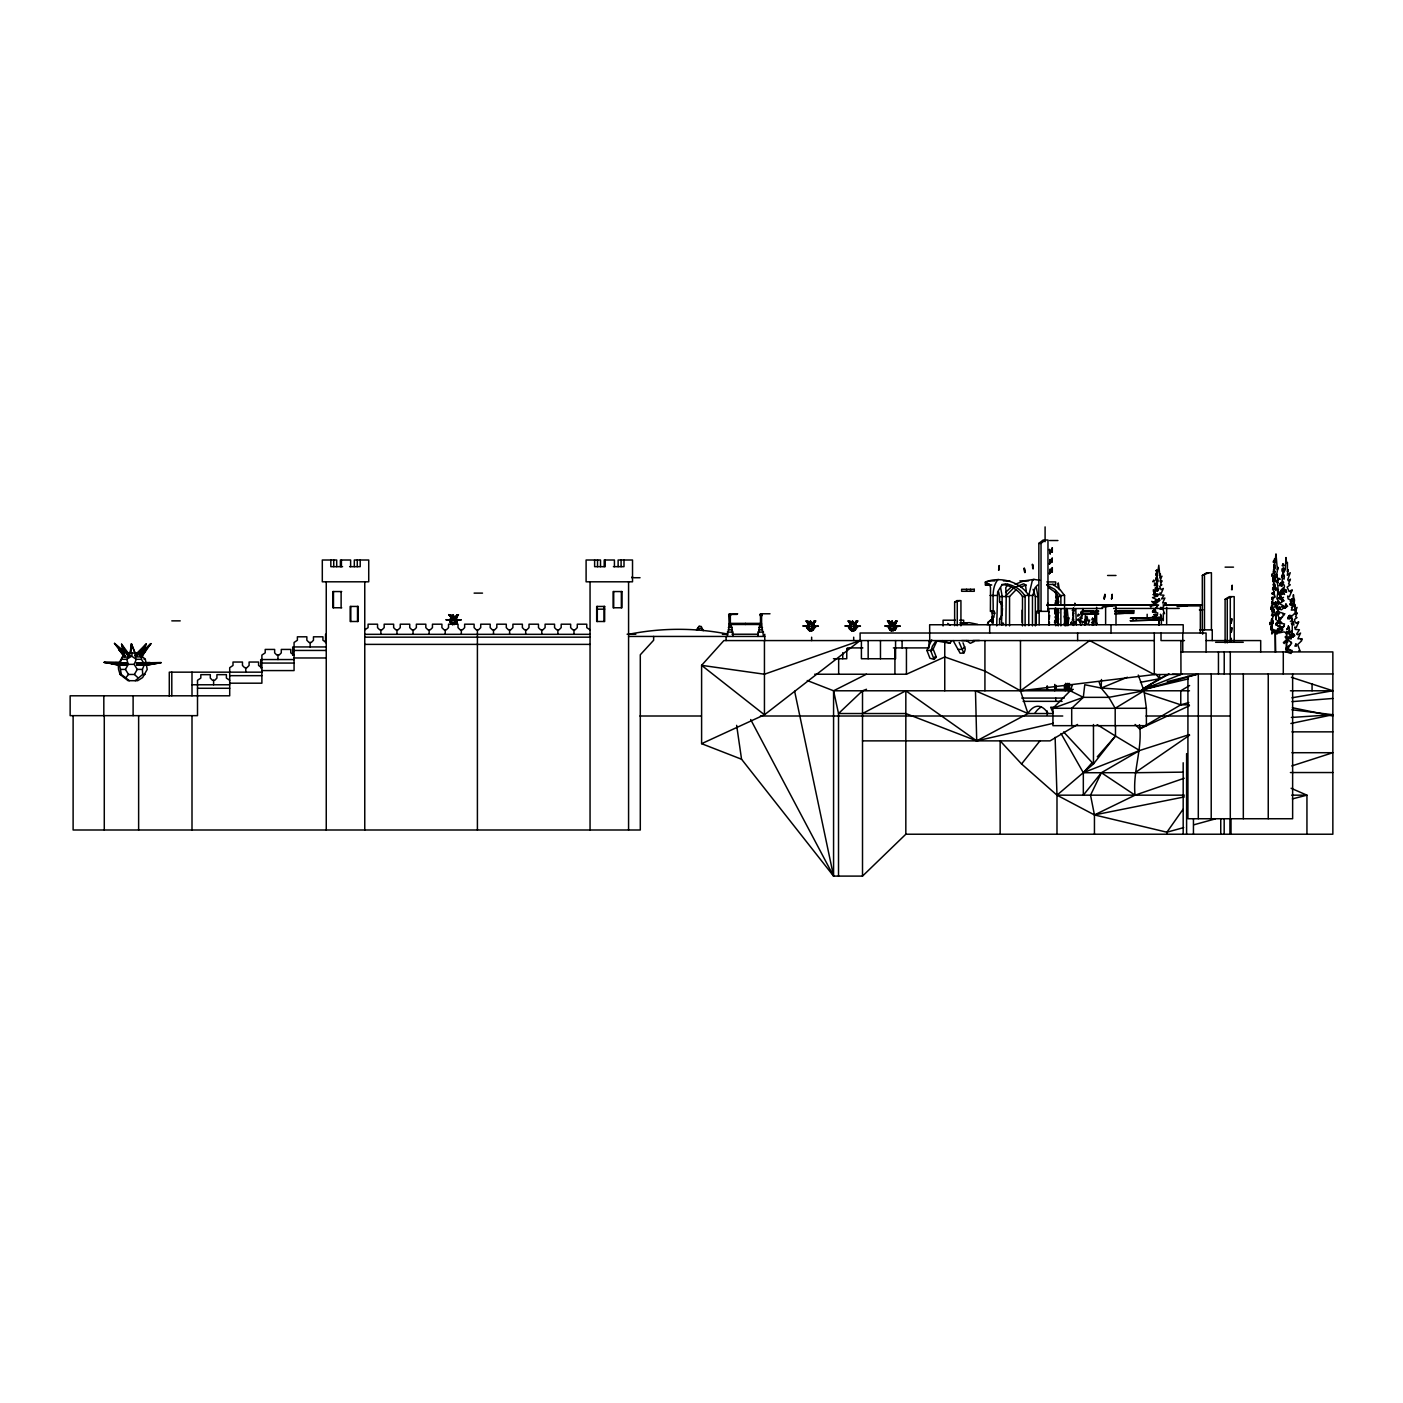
<?xml version="1.0" encoding="UTF-8"?>
<svg xmlns="http://www.w3.org/2000/svg" width="1403" height="1403" viewBox="0 0 1403 1403"><rect width="100%" height="100%" fill="white"/><g stroke="black" fill="none" stroke-linecap="round" stroke-linejoin="round"><path stroke-width="1.5" d="M1058.213 622.774L1058.09 620.372M1275.923 589.628L1275.818 587.471M1047.48 690.258L1047.48 686.277M1073.593 625.457L1073.593 624.475M1275.695 651.921L1275.274 630.403L1275.169 651.921M1275.783 605.903L1275.801 602.325L1274.503 604.553L1276.502 605.973L1275.801 602.325M991.728 584.981L985.415 584.981L985.45 581.947C1000.549 576.195 1020.051 581.508 1028.785 595.468L1028.785 625.633M1046.989 690.171L1047.006 686.014M1057.915 622.774L1057.932 620.564M1275.643 589.628L1275.66 587.647M1275.45 605.149L1275.467 602.325M1101.478 679.508L1101.162 688.049L1108.826 697.344L1115.192 708.287L1115.192 725.667M1056.249 610.533L1056.196 611.603L1054.618 610.831L1055.582 609.042M1002.461 608.411L1002.075 614.76L999.585 619.056L999.585 624.475M1291.549 601.01L1290.707 602.045L1290.304 601.01M1059.353 589.681L1058.265 582.911L1057.967 586.208M1049.286 618.933L1049.549 615.356L1048.988 617.601M1049.234 624.879L1049.426 622.231L1048.707 623.563M1076.382 624.879L1075.733 608.656M1055.144 591.435L1055.617 592.715L1055.74 591.277M1058.493 601.712L1058.388 603.009L1058.581 600.782M1275.853 616.478L1276.344 620.038L1276.046 614.83L1275.923 618.758M1047.462 605.815L1047.708 603.132L1047.708 604.43M1074.61 605.815L1074.856 603.132L1074.856 604.43M1084.607 625.247L1085.887 623.984M130.514 652.395L131.408 643.784L135.284 653.307M452.853 617.899L451.45 616.619L451.24 618.302L452.853 617.899L450.556 614.83C448.907 619.021 456.115 619.53 456.466 616.548L454.326 618.249L453.187 614.724L452.836 618.197L453.187 614.724L454.502 618.197L455.975 618.144L458.43 614.672L455.116 617.741M1291.023 616.32L1288.357 616.548L1289.936 615.128M1095.077 614.093L1093.849 624.896M1275.169 602.15L1274.31 604.114L1273.608 602.781L1272.872 604.746L1272.995 602.781L1271.592 603.816L1272.398 602.255L1272.398 603.378M1071.699 725.667L1071.699 708.287L1083.309 697.344L1084.765 684.734L1101.162 688.049L1144.006 690.785L1146.391 708.287L1146.391 725.667L1052.934 725.667L1052.934 708.287L1070.261 690.785L1072.436 684.892M1065.193 618.127L1065.842 616.724L1065.842 617.741M936.976 640.89L933.153 649.063L936.327 657.2L934.065 659.392L930.908 651.255L932.381 646.204L935.854 641.136M130.128 655.639L124.972 650.834L124.183 657.13L128.83 657.13L130.128 655.639L121.587 644.205L124.183 657.13L125.498 655.639M450.644 620.494L451.959 619.845L445.838 619.723L450.556 620.407M452.836 618.197L453.046 616.496L454.449 617.794M807.882 626.019L803.06 625.966L809.18 626.106L803.06 625.966L807.093 626.667M810.268 622.757L810.057 624.44L810.408 620.968L811.671 624.037L810.268 622.757L809.724 624.563L808.479 624.563L807.777 621.091L810.075 624.16L808.444 624.335L807.111 622.651L809.601 623.932L805.866 620.863L808.917 623.932M852.322 622.757L852.112 624.44L852.463 620.968L853.726 624.037L852.322 622.757L851.779 624.563L850.534 624.563L849.832 621.091L852.13 624.16L850.499 624.335L849.166 622.651L851.656 623.932L847.921 620.863L850.972 623.932M891.905 622.757L891.694 624.44L892.062 620.968L893.308 624.037L891.905 622.757L891.642 624.037L892.062 620.968L893.36 624.44M993.026 624.475L993.026 618.583L994.762 613.181L994.131 610.919L990.395 611.48L990.518 587.769L989.781 584.981L985.835 584.297L985.45 581.947L990.465 584.981L985.835 584.297M996.709 625.878L997.638 591.856L1001.917 584.981L1005.46 583.806C1013.369 584.981 1021.366 589.225 1025.119 596.538L1025.119 625.878M1028.785 595.468L1032.24 580.895L1033.906 579.386L1039.869 580.298M1032.468 625.878L1032.468 596.538L1035.081 587.769L1037.676 584.981M1058.178 614.251L1058.774 612.655M130.111 653.307L131.408 643.784L134.881 653.009M1048.585 608.656L1049.058 612.62M1274.555 596.135L1274.836 597.362M1066.789 608.376C1066.385 611.024 1065.14 610.708 1066.368 614.777L1066.07 618.881L1065.193 616.864L1066.122 622.055L1064.842 619.67L1065.842 625.984M129.339 680.701L121.359 674.457L119.465 664.356L122.85 656.183L118.238 664.356L118.553 669.406L120.114 674.457L128.111 680.701L137.652 680.701L142.597 677.579L147.21 669.406L145.316 659.305L141.949 656.183L137.336 653.061L127.778 653.061M122.324 659.305L126.726 659.305L131.672 656.183L132.198 653.061M143.457 662.672L141.422 659.305L141.949 656.183M450.889 618.057L449.732 621.599L452.31 624.633L456.203 623.809L457.343 620.249L454.782 617.215L450.889 618.057L450.486 622.967L452.643 624.633M450.205 618.898L453.397 617.215M456.203 623.809L457.097 621.599L456.028 618.057M808.11 624.3L806.953 627.86L809.531 630.894L812.091 630.894L814.652 627.86L814.161 625.142L812.004 623.458L808.11 624.3L808.163 626.492M807.426 625.142L810.618 623.458M813.424 630.052L813.109 625.142L814.319 622.704L812.688 624.002L815.652 620.915L812.337 624.002M850.165 624.3L849.008 627.86L851.586 630.894L854.146 630.894L856.724 627.86L856.216 625.142L854.059 623.458L850.165 624.3L850.218 626.492M849.481 625.142L852.673 623.458M855.479 630.052L855.304 624.3M889.748 624.3L888.608 627.86L891.168 630.894L895.061 630.052L896.219 626.492L893.641 623.458L889.748 624.3L889.344 629.21L891.501 630.894M889.923 630.052L889.256 627.86M889.081 625.142L892.273 623.458M893.08 630.894L895.096 629.21L894.746 625.142L895.956 622.704L893.992 624.002L897.289 620.915L894.851 624.405M895.061 630.052L896.307 627.86M849.148 626.667L845.115 625.966L851.235 626.106L848.92 626.492M888.73 626.667L890.835 626.106L884.714 625.966L890.747 626.755L886.714 626.387L889.414 626.667M1092.113 625.001C1091.972 622.529 1094.533 624.44 1092.814 625.37M1291.286 637.891L1291.058 639.084L1289.567 637.891L1287.954 639.645L1288.515 637.681L1289.638 638.593L1291.725 636.734L1291.409 635.191L1286.113 632.543L1289.497 632.543L1291.321 630.876M1275.993 581.14L1276.677 580.421L1277.94 582.999L1276.853 573.669L1277.993 567.321L1277.379 569.811L1275.976 553.887L1275.292 559.709L1274.45 558.973L1274.889 568.741L1273.906 566.461L1274.941 572.354L1273.503 569.636L1274.643 576.791L1274.275 578.124L1273.415 576.317L1273.503 582.227L1275.046 584.63L1273.521 589.593L1273.012 587.454L1274.696 596.854L1273.643 598.064L1273.1 597.257L1272.644 603.448L1271.855 601.361L1273.047 608.464L1271.679 608.306L1271.679 609.709L1271.206 608.306L1273.152 615.549L1271.627 623.914L1272.363 623.37L1271.872 634.051L1273.538 629.403L1273.398 632.753L1274.134 630.596L1275.099 632.35L1274.012 631.385L1274.959 630.052M1000.146 834.224L1000.146 740.872L1021.559 763.969L1056.985 795.168L1094.445 814.933L1135.062 795.168C1132.502 771.282 1142.796 748.658 1139.482 724.737M130.198 653.605L130.882 650.413M452.766 617.794L453.046 616.496L454.502 618.197L457.15 614.777L455.782 618.249M992.798 621.196L991.816 610.919M1067.087 625.457L1067.701 621.564L1066.543 617.688L1066.105 624.528M1291.409 601.501L1290.444 600.922M1155.283 591.031L1154.95 592.434L1153.529 591.768L1153.319 589.769L1157.352 590.716L1156.142 587.98L1157.756 585.735L1157.124 584.332L1155.984 585.367L1154.704 584.016L1157.142 583.087L1156.247 579.755L1157.44 580.772L1157.668 578.913L1156.002 574.529L1157.107 576.23L1158.808 565.234L1159.807 575.493L1160.439 573.932L1159.755 578.001L1161.877 576.124L1160.071 581.07L1160.527 581.982L1162 580.737L1160.667 584.157L1161.877 584.823L1159.615 586.489L1161.105 589.663L1163.333 588.453L1161.21 593.416L1159.983 592.89L1160.351 594.942L1163.946 595.223L1161.509 598.941L1164.893 598.064L1162.613 602.974L1165.262 602.852L1165.262 603.834L1166.174 602.852L1162.421 607.867L1164.543 613.655L1163.315 613.269L1163.333 620.652L1160.93 617.443L1161.123 619.758L1160.299 618.267L1159.264 618.793M1281.062 593.469L1280.606 595.416L1278.642 594.486L1281.728 592.066L1284.341 593.679M1275.941 590.26L1276.221 589.155M1056.792 608.464L1056.389 609.937L1055.424 607.937L1055.512 614.514L1057.248 617.197L1055.53 622.739L1054.986 620.354L1055.793 625.808M1277.431 602.659L1276.625 603.097L1277.431 601.536L1277.8 602.659M1026.294 591.856L1025.558 584.981L1023.664 583.806L1013.825 587.769L1006.214 595.468L1005.881 625.896M1058.563 612.076L1058.108 613.462L1058.634 610.428M934.065 659.392L929.943 658.253L926.909 650.466L931.75 639.943M1068.7 624.3L1067.981 625.598L1068.805 617.618L1068.262 619.81L1067.35 609.989M1295.618 611.27L1297.021 607.394L1294.531 609.604L1295.337 604.833L1294.601 606.675L1294.022 602.922C1295.425 598.362 1293.25 599.309 1293.426 594.662L1292.847 604.798M1064.281 624.125L1064.193 623.581M1276.52 624.475L1276.151 625.422L1276.099 624.475M134.688 655.411L143.615 650.606L141.072 656.902L135.67 656.902L134.688 655.411L146.158 643.977L141.072 656.902L140.09 655.411M146.877 664.356L144.474 664.356L142.387 669.406L137.248 669.406L134.197 664.356L136.284 659.305L141.422 659.305M457.343 620.249L454.765 621.599L453.941 620.249L455.887 618.898M813.354 627.86L811.162 626.492L813.109 625.142M855.427 627.86L853.217 626.492L855.164 625.142M895.009 627.86L892.799 626.492L894.746 625.142M1058.599 618.986L1057.476 619.249L1058.353 617.653M1001.496 624.861L1002.198 596.538L1000.637 587.769M1002.864 624.861L1003.566 623.23L1002.198 623.23M727.28 636.436L729.244 625.615L728.701 614.409L737.662 613.777M757.83 636.436L759.795 624.493M1273.205 623.142L1272.24 624.089L1273.1 622.231M1274.608 574.914L1274.222 575.704L1275.081 573.845M1085.308 615.479L1085.115 621.231L1087.097 619.284L1084.677 623.563L1086.711 623.493M1157.984 595.293L1157.44 596.328L1154.423 595.293L1157.054 593.82L1159.036 594.591M142.106 651.606L146.158 643.977L135.67 656.902L143.615 650.606M454.063 617.846L457.097 616.461L455.975 618.144L457.15 614.777L454.326 618.249M953.111 640.557L960.126 653.202L963.756 653.079L964.72 651.273L965.264 648.993L963.002 642.802M730.349 623.37L730.349 613.777M763.565 636.436L761.601 625.615L761.601 613.777M121.026 669.406L125.428 669.406L128.287 664.356L126.726 659.305M125.972 677.579L128.497 674.457L134.39 674.457L137.248 669.406M449.732 621.599L451.591 621.599L451.924 618.898M451.731 623.809L454.765 621.599M809.864 630.894L807.707 629.21L807.199 626.492L809.408 624.3M806.953 627.86L808.812 627.86L809.163 625.142M808.952 630.052L811.986 627.86M811.443 630.894L814.652 627.86M849.008 627.86L850.867 627.86L851.218 625.142M849.429 629.21L851.007 630.052L854.041 627.86M853.498 630.894L856.724 627.86M888.608 627.86L890.449 627.86L890.8 625.142M890.589 630.052L893.623 627.86M991.816 622.879L992.71 617.127M1275.695 624.037L1276.449 622.827L1276.853 624.475M1056.652 621.231L1057.634 619.705M1274.52 588.243L1275.397 586.875M937.8 641.153L950.024 643.24L951.655 640.75M141.791 656.534L145.912 650.238L140.493 656.534L141.791 656.534L150.875 643.609L141.65 652.185M855.251 624.405L857.707 620.915L854.392 624.002M1159.036 600.677L1157.931 601.238L1158.668 598.73L1160.018 600.256L1159.036 600.677L1159.001 598.73M1286.288 606.903L1284.762 607.692L1285.779 604.184L1287.656 606.306L1286.288 606.903L1286.253 604.184M1293.706 636.138L1292.409 636.787L1293.268 633.84L1294.846 635.647L1293.706 636.138L1293.671 633.84M1183.062 809.268L1166.893 832.207L1166.893 834.224M1057.459 594.293L1057.073 599.467L1055.968 596.941L1057.125 603.5L1055.512 600.484L1056.161 604.465M1274.45 591.838L1273.03 593.75L1274.661 595.118M631.648 577.72L632.525 576.545M697.396 628.632L699.15 626.282L701.237 626.439L703.236 630.666L700.956 628.106L696.519 630.14L699.15 626.282M1273.135 616.057L1271.486 615.443L1272.188 613.865L1273.486 614.847M1005.618 592.382L1011.528 586.787M1009.546 625.896L1009.546 596.538L1016.035 589.804M1290.322 621.266L1291.584 621.038L1292.198 618.653L1291.479 617.004L1290.129 618.214L1288.62 616.636L1291.497 615.549M1115.473 725.632L1115.473 736.031L1093.463 763.969L1056.985 795.168L1056.985 834.224M1082.257 618.32L1080.45 618.548L1081.853 617.162M1021.559 763.969L1040.097 740.661M140.493 656.534L150.875 643.609L142.632 652.185M455.624 618.144L458.43 614.672L455.466 617.741M1291.444 607.534L1292.198 606.605M135.249 680.701L142.703 674.457L145.123 674.457M454.221 624.633L456.133 621.599M814.319 622.704L812.846 624.405L815.652 620.915L812.688 624.002M856.374 622.704L854.918 624.405L857.707 620.915L854.743 624.002M894.5 624.405L895.956 622.704L894.325 624.002M1074.049 621.283L1073.277 622.967L1074.751 622.248M808.829 624.16L807.777 621.091L809.724 624.563L808.689 622.862L808.479 624.563L808.689 622.862L810.075 624.16L810.408 620.968L811.723 624.44M850.884 624.16L849.832 621.091L851.779 624.563L850.744 622.862L850.534 624.563L850.744 622.862L852.13 624.16L852.463 620.968L853.778 624.44M1189.323 734.593L1139.622 750.517L1101.39 772.72L1083.326 795.168L1083.326 772.72L1091.709 763.144M1097.304 756.778L1115.473 736.031L1139.622 750.517L1083.326 772.72L1061.019 733.541M760.496 623.37L760.496 613.777L770.001 613.777M1057.809 624.844L1058.897 623.651M1274.24 607.236L1275.748 605.745L1276.642 607.674M1279.431 619.46L1283.92 615.18L1283.324 613.304L1279.641 612.287L1276.028 607.867L1281.465 609.814L1283.938 607.622L1283.57 605.78L1277.256 602.624L1281.29 602.624L1283.464 600.659L1278.326 591.715L1279.694 592.645L1280.939 591.119L1282.517 593.75L1283.955 593.031L1282.272 589.207L1283.131 588.12L1283.78 588.944L1284.517 586.086L1283.64 584.139L1282.044 585.577L1280.255 583.701L1283.675 582.403L1282.149 580.579L1282.412 577.755L1284.078 579.176L1284.394 576.598L1282.079 570.477L1283.622 572.862L1285.288 569.618L1285.972 557.535L1286.639 563.164L1287.445 562.445L1287.375 571.845L1288.235 569.653L1287.288 575.318L1290.251 572.705L1287.744 579.597L1288.375 580.877L1290.427 579.141L1288.568 583.894L1290.269 584.823L1287.112 587.138L1289.164 591.557L1291.076 590.382L1290.813 591.908L1292.286 589.874L1289.322 596.801L1287.621 596.047L1288.129 598.906L1291.234 600.063L1291.707 598.695L1293.128 599.309L1289.725 604.483L1291.128 605.254L1294.46 603.255L1291.286 610.095L1294.969 609.937L1294.969 611.287L1296.232 609.937L1295.688 612.48L1291.006 616.899L1293.969 624.966L1292.251 624.44L1292.286 634.717L1288.936 630.245L1289.199 633.472L1288.059 631.403L1286.604 632.122M930.908 651.255L933.153 649.063M964.826 646.818L962.283 649.308L958.179 649.449M736.645 725.351L741.556 759.233L833.575 876.103L862.512 876.103L905.829 834.224L1332.85 834.224L1332.85 651.921L1180.87 651.921M866.51 689.276L862.512 690.785L838.52 713.531L838.52 876.103M998.147 579.386C990.711 587.91 993.868 601.186 993.026 611.48M1282.149 594.486L1283.061 593.679M988.133 624.458L988.133 622.248L990.606 620.126L993.026 622.108L990.606 620.126M991.816 620.126L988.133 622.248M451.222 618.092L452.38 617.688L448.644 614.602L451.889 618.092M1096.988 623.125L1096.252 624.966L1095.673 621.213C1096.813 617.478 1095.655 617.758 1095.305 615.338M1038.851 611.357L1038.851 543.364L1043.148 540.015L1047.971 540.015L1047.971 611.357M1038.851 543.364L1041.026 543.364L1045.305 540.015M1275.765 632.227L1277.221 631.104L1280.132 632.262L1278.712 629.965L1279.992 625.177L1277.993 626.597L1276.73 622.879L1280.325 621.687L1279.326 619.916M1206.089 651.921L1206.089 633.016L860.109 633.016L860.109 640.575L764.442 714.776L701.605 743.678L701.605 665.338L723.878 640.575L1154.283 640.575M1157.3 591.084L1158.86 588.576M1273.819 610.638L1272.468 611.62L1273.187 612.515M1158.019 605.587L1156.668 605.587M1284.885 613.742L1283.254 614.935L1282.991 613.742M814.722 674.229L906.443 674.229L944.763 656.972L984.924 671.072L1020.472 690.785L1089.693 640.575L1154.283 674.58L1180.958 674.387L1180.87 640.575M1157.843 580.088C1155.143 582.368 1158.317 579.965 1158.141 581.754M954.636 625.703L954.636 602.203L956.899 600.607L960.932 600.607L960.932 625.843M954.636 602.203L959.529 600.607M1083.326 772.72L1135.062 772.72L1189.639 735.137M811.057 630.052L812.372 629.21M851.463 624.3L849.253 626.492L849.762 629.21M853.112 630.052L854.427 629.21M892.694 630.052L895.745 629.21M1202.318 629.859L1202.318 575.476L1206.598 572.775L1211.42 572.775L1211.42 629.859M1202.318 575.476L1208.755 572.775M1225.1 642.855L1225.1 599.327L1229.379 596.643L1234.202 596.643L1234.202 641.048M1225.1 599.327L1231.553 596.643M1082.87 614.146L1081.397 615.075L1082.52 615.531M1086.816 621.248L1085.466 622.09L1086.483 622.511M1159.562 674.58L1159.562 678.701L1143.34 688.575L1169.102 673.966L1159.562 678.701L1140.464 682.332M1115.192 708.287L1144.006 690.785L1138.271 675.053M1077.574 724.457L1050.075 740.872L862.512 740.872M1189.621 685.523L1180.765 690.785L1180.765 704.815L1139.622 728.981L1135.097 724.457M1283.535 597.362L1279.869 599.397L1281.518 599.397L1281.693 600.852L1282.693 599.397L1284.078 600.852M807.251 680.525L833.575 690.785L838.52 713.531L905.829 713.531L976.716 740.872L1027.961 713.531L1052.057 713.531M1283.008 588.295L1280.869 590.417L1283.201 590.014L1284.429 591.47L1284.219 590.014M1007.792 584.297L1005.758 587.769L1006.214 595.468M862.512 713.531L905.829 690.785L976.716 740.872L1053.337 723.299M750.675 719.546L833.575 876.103L833.575 690.785L866.405 674.229M1139.622 728.981L1189.481 705.709M974.243 641.504L970.332 643.328L966.439 640.575M1157.633 614.654L1154.844 615.917L1156.528 617.39M1284.341 626.352L1280.465 628.123L1280.834 629.351M1281.816 581.912L1279.939 583.595L1283.008 584.349M1279.799 609.007L1278.414 609.568L1281.676 606.517L1285.358 608.323M1127.433 677.246L1101.162 688.049L1099.11 681.998M1141.761 689.978L1182.203 673.966M1015.088 584.297L1023.962 580.895L1033.906 579.386M1020.77 587.068L1026.224 584.981M1144.006 690.785L1108.826 697.344L1083.309 697.344L1052.934 708.287L1146.391 708.287M860.109 640.575L764.442 674.229L701.605 665.338L764.442 714.776L764.442 640.575M1184.202 778.244L1135.062 795.168L1101.39 772.72L1090.534 795.168L1094.445 814.933L1094.445 834.224M1142.393 689.382L1154.809 685.173M142.159 665.197L150.191 662.619L136.529 662.795L136.757 665.197L146.105 664.18L142.264 663.619M897.113 626.036L893.501 626.72L900.06 626.036L895.938 626.089M1291.812 765.933L1332.85 752.709L1291.935 752.709M1156.3 608.183L1153.669 609.902L1155.143 609.621M1282.482 617.355L1279.027 618.407L1278.834 619.74L1280.869 619.354M1290.497 644.906L1287.428 646.923L1289.147 646.59M1141.832 690.171L1198.302 673.966L1198.302 818.738M1144.322 692.784L1180.765 704.815L1188.815 702.535M1183.694 827.595L1166.893 832.207L1094.445 814.933L1184.448 796.886M1194.199 824.701L1215.208 818.931M1292.373 798.886L1306.947 795.168L1306.947 834.224M1167.226 681.612L1198.302 673.966M1142.41 689.785L1188.271 678.912M120.816 664.25L126.849 662.865L126.551 665.285L121.903 665.285L115.327 662.69L126.849 662.865L115.327 662.69L126.551 665.285L120.816 664.25L121.903 665.285M985.415 584.981L988.449 584.297M1102.021 607.271L1112.018 605.903M1290.883 723.51L1332.85 714.723L1291.935 709.778M111.574 663.952L119.465 662.549L104.085 662.374L119.045 664.969L111.574 663.952L117.571 664.566M814.406 626.738L818.405 626.036L814.056 626.738M856.461 626.738L860.46 626.036L856.111 626.738M1291.935 697.8L1332.85 690.785L1291.374 677.316M895.71 626.738L900.06 626.036L896.043 626.738M1020.472 640.575L1020.472 690.785L1154.283 674.58L1154.283 633.016M146.105 664.18L136.757 665.197L150.191 662.619L136.529 662.795M1291.935 701.64L1332.85 698.466M1177.047 606.587L1187.447 605.903M1291.374 717.459L1332.85 714.723M959.968 623.002L969.42 622.669L977.733 624.353M926.909 650.466L931.013 650.326M1169.751 605.254L1172.277 605.184M1202.529 605.044L1165.7 605.184M1199.372 609.902L1203.02 609.814M968.649 640.61L961.599 640.575M972.963 640.557L979.417 640.469M145.824 662.812L161.152 662.637L146.263 665.215L161.152 662.637L144.527 662.812M1135.062 772.72L1183.01 772.141M1049.497 540.523L1057.915 540.523M1051.619 552.203L1052.303 547.731L1052.303 552.291M1050.181 553.834L1049.497 549.345L1050.181 553.904M1051.619 562.393L1052.303 557.92L1051.619 562.48M342.578 566.672L330.827 566.672L330.827 560.007M349.61 566.672L360.203 566.672L360.203 560.007M613.409 566.672L624.002 566.672L624.002 560.007M1225.1 567.145L1233.5 567.145M1033.064 568.689L1032.38 564.216L1033.064 568.776M1051.619 572.073L1052.303 567.601L1052.303 572.161M1024.909 572.459L1024.243 567.987L1024.909 572.547M1107.581 575.476L1115.999 575.476M633.753 577.72L640.049 577.72M988.413 580.895L994.832 580.895M1003.391 580.895L1009.827 580.895M1019.876 580.895L1028.609 580.895M1046.866 581.929L1055.67 581.929L1055.67 584.455L1046.866 584.455M1275.871 581.982L1277.063 581.561L1277.975 586.787L1277.519 591.505L1278.414 589.383L1276.835 598.66L1279.29 602.168L1277.063 606.605L1278.764 607.745L1279.501 606.833L1276.642 612.848L1279.326 618.214L1279.431 621.108L1277.765 621.108L1278.151 622.827L1284.517 623.949L1283.131 627.527L1278.922 626.176L1281.535 627.772L1280.36 629.263L1281.816 630.789L1278.589 632.981L1284.131 631.876L1285.972 632.963M1231.553 589.646L1232.22 585.174L1232.22 589.716M1158.51 589.944L1158.65 588.453M341.701 591.557L332.879 591.557L332.879 607.762L341.701 607.762M474.109 593.118L482.509 593.118M990.062 595.468L997.182 595.468M1024.646 595.468L1032.941 595.468M1046.62 584.981L1054.688 589.295L1060.405 595.468L1064.561 595.468L1064.561 625.633M998.638 591.856L999.585 596.538L1009.546 596.538M1001.97 584.402C1010.055 585.384 1018.157 589.435 1022.489 596.538L1025.119 596.538M1033.099 589.295L1035.344 596.538L1037.957 596.538L1037.957 613.321M1048.848 587.769L1054.67 591.856L1058.248 596.538L1060.878 596.538L1060.878 604.921M999.585 601.764L1001.304 601.764L1002.461 605.938L999.585 601.764L999.585 596.538M1046.708 605.044L1158.615 604.991M1162.982 604.991L1202.178 604.991M1047.392 605.184L1154.757 605.184M1103.039 605.903L1115.999 605.903L1115.999 624.668M1182.168 605.903L1200.337 605.903L1200.337 633.016M1047.743 608.621L1102.653 608.446M1113.596 608.446L1179.239 608.446M597.31 609.165L604.658 609.165M1084.081 610.779L1093.06 610.779M1098.602 610.779L1093.621 611.638M1114.736 610.779L1133.343 610.989L1133.343 613.076L1114.754 613.339M1098.602 611.638L1081.818 611.726L1081.818 613.795L1082.116 611.726M1114.754 611.638L1121.243 611.638M1155.09 612.602L1155.774 610.936M992.447 613.181L994.762 613.181M1098.602 613.339L1093.621 614.093M1092.446 613.795L1095.48 613.795L1095.48 611.726M1098.602 614.093L1081.345 614.093L1081.345 611.427L1095.936 611.427L1095.936 614.093M1114.736 614.093L1123.926 613.339M728.701 614.409L737.101 614.409M759.935 614.409L762.145 614.409M728.701 615.093L730.91 615.093M759.935 615.093L762.145 615.093M729.244 616.127L730.349 616.127M760.496 616.127L761.601 616.127M991.623 617.127L993.92 617.127M1161.421 617.408L1130.327 618.249L1160.614 617.408M991.816 618.583L993.026 618.583M456.922 618.898L454.449 617.215M999.585 619.056L1001.304 619.056L1001.304 601.764M452.345 620.249L453.941 620.249M955.443 620.196L943.079 620.196L943.079 625.966M959.564 620.196L963.686 620.196L963.686 624.282M171.797 620.863L180.215 620.863M455.151 622.967L456.869 622.967M1231.132 623.107L1231.799 618.635L1231.132 623.195M729.244 623.37L761.601 623.37M1293.092 623.581L1293.25 621.827M1084.151 624.247L1085.834 623.125L1084.905 619.6L1086.185 619.863L1086.869 616.163L1088.114 620.687L1089.657 620.108L1088.219 624.072L1089.342 624.738M729.244 624.493L761.601 624.493M986.73 624.458L988.712 624.458M812.583 624.3L814.161 625.142M854.637 624.3L856.216 625.142M894.22 624.3L895.798 625.142M729.244 625.615L731.051 625.615L731.963 627.457L733.015 636.436M759.795 625.615L761.601 625.615M809.566 626.492L811.162 626.492M814.564 626.492L813.828 625.142M851.621 626.492L853.217 626.492M856.637 626.492L855.883 625.142M891.221 626.492L892.799 626.492M896.219 626.492L895.465 625.142M728.35 627.457L731.963 627.457M758.883 627.457L762.495 627.457M364.762 629.859L368.077 627.65L368.077 624.195L377.547 624.195L377.547 627.65L379.722 629.859L382.002 629.859L384.176 627.65L384.176 624.195L393.647 624.195L393.647 627.65L395.821 629.859L398.084 629.859L400.258 627.65L400.258 624.195L409.729 624.195L409.729 627.65L411.903 629.859L414.183 629.859L416.358 627.65L416.358 624.195L425.828 624.195L425.828 627.65L428.003 629.859L430.265 629.859L432.457 627.65L432.457 624.195L441.91 624.195L441.91 627.65L444.102 629.859L446.364 629.859L448.539 627.65L448.539 624.195L458.009 624.195L458.009 627.65L460.184 629.859L462.464 629.859L464.639 627.65L464.639 624.195L474.109 624.195L474.109 627.65L476.283 629.859L478.546 629.859L480.72 627.65L480.72 624.195L490.191 624.195L490.191 627.65L492.365 629.859L494.645 629.859L496.82 627.65L496.82 624.195L506.29 624.195L506.29 627.65L508.465 629.859L510.727 629.859L512.902 627.65L512.902 624.195L522.372 624.195L522.372 627.65L524.547 629.859L526.826 629.859L529.001 627.65L529.001 624.195L538.471 624.195L538.471 627.65L540.646 629.859L542.908 629.859L545.101 627.65L545.101 624.195L554.553 624.195L554.553 627.65L556.745 629.859L559.008 629.859L561.182 627.65L561.182 624.195L570.653 624.195L570.653 627.65L572.827 629.859L575.107 629.859L577.282 627.65L577.282 624.195L586.752 624.195L586.752 627.65L590.049 629.859M728.35 629.824L731.963 629.824M758.883 629.824L762.495 629.824M1199.653 629.859L1212.245 629.859L1212.245 640.575M727.28 632.104L733.015 632.104M757.83 632.104L763.565 632.104M364.762 634.331L590.049 634.331M627.106 634.226L635.84 634.226M722.37 634.331L727.613 634.226M731.98 634.226L758.199 634.226M628.579 636.436L764.758 636.436M364.762 637.172L590.049 637.172M1184.483 640.575L1161.018 640.575L1161.018 633.016M1206.089 640.575L1260.701 640.575L1260.701 651.921M326.25 642.469L322.936 640.259L322.936 636.804L313.465 636.804L313.465 640.259L311.291 642.469L309.028 642.469L306.854 640.259L306.854 636.804L297.383 636.804L297.383 640.259L294.069 642.469L294.069 670.581L261.887 670.581M364.762 644.38L590.049 644.38M294.069 646.941L326.25 646.941M847.324 647.905L862.845 647.905M893.36 647.905L929.014 647.905L929.014 640.575M294.069 650.448L326.25 650.448M1287.498 652.342L1291.041 653.482L1292.198 650.466L1286.867 649.519L1286.533 648.081L1287.919 648.081L1291.707 643.083L1285.078 636.944L1288.024 637.821L1287.077 638.383L1289.831 635.822L1292.917 637.33M294.069 655.078L290.754 652.869L290.754 649.431L281.284 649.431L281.284 652.869L279.109 655.078L276.847 655.078L274.655 652.869L274.655 649.431L265.202 649.431L265.202 652.869L261.887 655.078L261.887 683.191L229.706 683.191M294.069 657.972L326.25 657.972M833.435 658.744L846.763 658.744L846.763 648.66M144.088 659.305L145.316 659.305M261.887 659.55L294.069 659.55M261.887 663.058L294.069 663.058M118.238 664.356L119.465 664.356M128.287 664.356L134.197 664.356M261.887 667.688L258.573 665.478L258.573 662.041L249.103 662.041L249.103 665.478L246.928 667.688L244.648 667.688L242.473 665.478L242.473 662.041L233.003 662.041L233.003 665.478L229.706 667.688L229.706 695.8L70.15 695.8L70.15 715.653L197.507 715.653L197.507 680.297L200.822 678.087L200.822 674.65L210.292 674.65L210.292 678.087L212.467 680.297L214.747 680.297L216.921 678.087L216.921 674.65L226.392 674.65L226.392 678.087L229.706 680.297M261.887 672.16L169.289 672.16L169.289 696.134M1181.431 673.966L1332.85 673.966M120.114 674.457L121.359 674.457M229.706 675.667L261.887 675.667M192.001 684.769L229.706 684.769M197.507 688.277L229.706 688.277M1054.74 689.382L1055.144 685.418M1068.104 689.382L1065.579 689.382L1065.579 683.436M1069.437 689.382L1069.437 683.436L1069.332 689.382L1073.295 689.382M1029.855 689.855L1055.705 689.855M833.575 690.785L1072.173 690.785M1142.498 690.785L1189.481 690.785M1290.462 690.785L1332.85 690.785M1021.77 698.08L1064.228 698.08M1023.12 701.342L1062.106 701.342M1180.765 704.815L1189.27 704.815M1055.793 707.252L1050.637 707.252L1053.215 712.987M639.961 716.004L701.29 716.004M760.444 716.004L1062.755 716.004M1146.041 716.004L1230.291 716.004M1291.935 731.857L1332.85 731.857M1290.409 772.544L1332.85 772.544M1184.43 795.168L1056.985 795.168L1055.126 737.329M1291.725 795.168L1306.947 795.168L1291.111 788.276M120.009 662.532L104.085 662.374L113.801 663.812M947.709 623.37L950.182 625.352M1172.505 674.124L1180.958 674.387M960.389 622.95L966.842 623.563M934.503 657.042L936.327 657.2M1279.027 620.985L1277.747 620.775L1277.081 622.476L1279.729 623.739L1281.904 623.125L1281.062 621.845M942.378 640.61L950.024 643.24M1292.391 707.726L1332.815 716.004M1298.704 650.869L1300.16 651.308L1297.67 644.538L1301.598 640.82L1302.054 638.681L1300.984 639.821L1300.984 638.681L1297.898 638.821L1300.563 633.069L1297.757 634.752L1296.582 634.103L1299.441 629.754L1295.25 629.421L1294.811 627.018L1296.249 627.65L1298.722 621.827L1297.494 623.546L1297.722 622.248L1296.109 623.23L1295.039 621.88L1294.39 619.53L1297.038 617.583L1295.6 616.811L1297.179 612.813L1295.46 614.268L1294.916 613.199M1156.966 602.185L1158.352 601.694L1155.721 600.414L1153.371 602.606L1154.371 602.185L1154.125 603.676L1155.493 602.185L1156.774 603.202M701.605 743.678L741.556 759.233M985.432 582.894L990.465 584.981M1070.261 690.785L1083.309 697.344M888.748 622.651L891.238 623.932L887.503 620.863L890.081 624.335L887.503 620.863L889.677 623.178M1158.808 619.407L1153.494 619.424L1155.826 617.829L1154.774 616.741L1155.616 615.671L1153.74 614.532L1156.774 615.496L1157.756 612.936L1153.196 612.111L1152.898 610.884L1157.335 606.622L1151.67 601.378L1155.563 602.781L1157.335 601.186L1157.072 599.87L1152.547 597.608L1157.001 596.187L1153.652 591.207L1155.756 590.032L1157.633 591.189M1275.292 631.385L1275.678 630.754M1097.128 724.632L1115.473 736.031M892.133 624.3L893.36 625.142M852.533 624.3L853.778 625.142M810.478 624.3L811.723 625.142M453.257 618.057L454.502 618.898M131.672 656.183L136.284 659.305M1052.724 584.297L1059.826 589.295L1064.561 595.468M123.762 650.992L114.502 643.381L124.06 656.306L119.132 650.01L124.165 653.605M119.132 650.01L122.114 652.535M892.852 629.21L893.764 630.052M853.27 629.21L854.181 630.052M851.007 630.052L851.919 630.894M811.215 629.21L812.127 630.052M453.993 622.967L454.905 623.809M134.39 674.457L137.775 677.579M124.429 653.377L114.502 643.381L121.219 650.554M1063.614 731.945L1093.463 763.969L1093.463 724.527M1081.152 625.44L1078.872 620.021L1080.1 622.143L1081.292 621.161L1079.959 617.46L1081.801 616.215L1080.784 612.322L1082.187 612.62L1082.941 608.551L1083.484 611.059M1155.756 673.984L1159.562 678.701M1274.836 588.383L1273.626 586.875L1272.539 589.155L1273.31 590.014L1273.486 588.19L1274.748 589.523M1283.885 593.539L1284.569 594.486M124.972 650.834L128.83 657.13L121.587 644.205L124.183 651.816M890.449 627.86L891.273 629.21M850.867 627.86L851.691 629.21M808.812 627.86L809.636 629.21M451.591 621.599L452.397 622.967M451.205 622.967L450.854 618.898M125.428 669.406L128.497 674.457M1072.541 623.528L1073.33 625.159L1073.47 607.762M959.178 642.434L963.756 653.079M1060.405 595.468L1060.878 596.538M1020.472 690.785L1027.961 713.531L975.471 690.785L976.716 740.872M1073.541 609.095L1073.839 611.287L1072.874 609.095L1072.278 610.568L1073.488 610.814L1073.049 609.989M1291.339 622.862L1291.742 624.475M1036.396 587.769L1037.957 596.538M1290.935 641.89L1291.146 642.89M1064.175 616.163L1064.667 618.442M794.624 691.223L833.575 876.103M1282.5 628.79L1282.798 630.175M1272.942 620.757L1273.1 621.915M1067.595 625.405L1067.42 623.651L1067.42 625.405M889.73 625.142L889.818 626.492M142.387 669.406L142.703 674.457M1058.213 616.654L1058.371 619.705M1293.496 621.967L1293.513 623.581M1286.042 590.049L1286.06 591.961M1286.867 651.921L1286.604 631.21L1286.077 651.921M1159.334 624.896L1159.246 618.127L1158.843 625.229M1293.268 633.84L1293.285 636.734M1285.779 604.184L1285.797 607.622M1158.668 598.73L1158.668 601.186M1285.762 589.891L1285.762 591.961M1312.068 684.033L1312.068 690.785M1292.637 673.966L1292.637 818.738L1187.92 818.738L1187.92 676.071M1283.289 651.921L1283.289 673.966M1268.242 673.966L1268.242 818.738M1243.321 673.966L1243.321 818.738M1243.251 642.293L1215.612 642.293M1231.974 585.858L1231.974 589.085M1231.799 585.858L1231.799 589.085M1231.378 619.319L1231.378 622.564M1231.378 628.491L1231.553 631.718M1231.325 638.295L1231.325 641.434M1231.01 818.966L1231.01 834.224M1230.291 596.643L1230.291 641.75M1230.291 651.921L1230.291 818.738M1229.922 819.194L1229.922 834.224M1227.257 599.327L1227.257 642.855M1224.223 651.921L1224.223 673.966M1224.17 819.089L1224.17 834.224M1220.75 819.071L1220.75 834.224M1218.453 651.921L1218.453 673.966M1211.21 673.966L1211.21 818.738M1204.475 575.476L1204.475 629.859M1202.652 629.859L1202.652 634.156M1193.444 819.089L1193.444 834.224M1186.605 753.621L1186.605 834.224M1183.203 633.016L1183.203 624.756L929.645 624.756L929.733 640.575M1183.185 762.758L1183.185 834.224M1182.764 633.016L1182.764 651.921M1166.665 607.271L1166.665 624.405M1161.386 615.829L1161.386 624.405M1157.931 618.249L1157.931 619.951M1155.353 610.814L1155.353 612.041M1155.09 610.814L1155.09 612.673M1147.163 614.268L1147.163 617.408M1136.342 618.249L1136.342 619.951M1133.045 610.989L1133.045 613.076M1133.01 618.249L1133.01 619.951M1130.608 610.989L1130.608 613.076M1130.309 610.989L1130.309 613.076M1130.152 610.691L1130.152 613.357M1129.24 610.989L1129.117 613.076M1120.383 610.989L1120.243 613.076M1119.98 610.989L1119.98 613.076M1119.682 610.989L1119.682 613.076M1111.948 595.118L1111.772 598.344M1111.018 624.756L1111.018 633.016M1105.617 607.271L1105.617 624.405M1104.635 595.118L1104.477 598.344M1096.637 607.271L1096.637 624.405M1096.322 611.638L1096.322 613.339M1095.182 611.726L1095.182 613.795M1092.744 611.726L1092.744 613.795M1092.288 611.427L1092.288 614.093M1091.376 611.726L1091.376 613.795L1082.379 613.795L1082.52 611.726M1091.253 611.726L1091.253 613.795M1077.627 633.016L1077.627 640.575M1068.104 683.436L1068.086 690.785M1067.718 683.436L1067.718 689.382M1065.964 683.436L1065.964 689.382M1065.21 684.436L1065.21 690.785M1064.421 685.418L1064.421 689.382L1056.143 689.382L1056.143 685.418M1060.878 609.112L1060.878 625.878M1058.248 596.538L1058.248 604.921M1058.248 609.112L1058.248 625.896M1055.74 698.08L1055.74 701.342M1054.74 684.436L1054.74 690.785M1051.882 548.415L1052.04 551.642M1051.882 558.604L1052.04 561.831M1052.04 568.285L1052.04 571.512M1048.795 624.756L1048.795 611.357L1036.203 611.357L1036.203 624.756M1047.287 711.04L1047.287 715.214M1045.095 526.897L1045.095 541.716M1041.026 543.364L1041.026 611.357M1039.185 611.357L1039.185 624.756M1035.344 596.538L1035.344 625.878M1032.801 564.9L1032.626 568.145M1024.488 568.689L1024.488 571.915M1022.489 596.538L1022.489 625.896M1022.156 610.165L1022.156 622.494M989.676 624.756L989.676 633.016M984.924 640.575L984.924 690.785M970.525 589.295L970.525 591.294M966.562 589.295L966.562 591.294M957.267 602.203L957.267 625.703M944.763 642.627L944.763 690.785M906.443 647.905L906.443 674.229M905.829 690.785L905.829 834.224M902.094 640.575L902.094 647.905M895.57 640.575L895.57 658.744L861.407 658.744L861.407 640.575M894.921 647.905L894.921 674.229M880.47 640.575L880.47 658.744M868.159 640.575L868.159 658.744M862.512 690.785L862.512 876.103M853.69 637.19L853.69 640.575M842.747 652.693L842.747 658.744M838.661 658.235L838.661 674.229M811.635 637.19L811.635 640.575M764.758 634.226L764.758 640.575M745.414 623.37L745.414 624.493M731.051 624.493L731.051 625.615M726.088 636.436L726.088 640.575M653.64 636.436L653.64 640.242L640.294 654.78L640.294 829.997L73.114 829.997L73.114 715.653M628.579 581.807L628.579 829.997M621.354 591.557L621.354 607.762M621.091 560.007L621.091 566.672M618.127 566.672L618.127 560.007L632.525 560.007L632.525 581.807L586.103 581.807L586.103 560.007L600.519 560.007L600.519 566.672M614.426 566.672L614.426 560.007L604.202 560.007L604.202 566.672M613.707 591.557L613.707 607.762M605.219 560.007L605.219 566.672L594.626 566.672L594.626 560.007M604.027 606.447L604.027 621.494M597.538 560.007L597.538 566.672M597.31 606.447L597.31 621.494M590.049 581.807L590.049 829.997M573.967 629.859L573.967 634.331M557.868 629.859L557.868 634.331M541.786 629.859L541.786 634.331M525.687 629.859L525.687 634.331M509.605 629.859L509.605 634.331M493.505 629.859L493.505 634.331M477.406 629.859L477.406 829.997M461.324 629.859L461.324 634.331M445.225 629.859L445.225 634.331M429.143 629.859L429.143 634.331M413.043 629.859L413.043 634.331M396.961 629.859L396.961 634.331M380.862 629.859L380.862 634.331M364.762 581.807L364.762 829.997M357.519 606.447L357.519 621.494M357.274 560.007L357.274 566.672M354.31 566.672L354.31 560.007L368.726 560.007L368.726 581.807L322.304 581.807L322.304 560.007L336.702 560.007L336.702 566.672M350.803 606.447L350.803 621.494M350.627 566.672L350.627 560.007L340.403 560.007L340.403 566.672M341.42 560.007L341.42 566.672M341.122 591.557L341.122 607.762M333.739 560.007L333.739 566.672M333.476 591.557L333.476 607.762M326.25 581.807L326.25 829.997M325.566 634.226L325.566 642.697M310.151 642.469L310.151 646.941M292.701 646.941L292.701 655.341M277.969 655.078L277.969 659.55M260.695 659.55L260.695 667.951M245.788 667.688L245.788 672.16M213.607 680.297L213.607 684.769M192.001 672.16L192.001 695.8M192.001 715.653L192.001 829.997M171.797 672.16L171.797 695.8M138.634 715.653L138.634 829.997M133.11 695.8L133.11 715.653M104.278 715.653L104.278 829.997M103.822 695.8L103.822 715.653M628.579 634.331A254.189 254.189 0 0 1 726.929 633.928M1035.011 713.022A43.984 18.432 -90 0 1 1041.394 707.024M1028.153 713.022A43.984 18.432 -90 0 1 1047.795 713.022M1057.564 609.165L1057.055 613.129L1057.564 609.165M1275.327 577.422L1274.871 580.982L1275.327 577.422M1272.731 578.018L1274.099 579.614L1273.556 577.317L1272.731 578.018M1270.75 626.404L1272.118 627.983L1271.574 625.703L1270.75 626.404M1055.407 602.834L1055.319 604.377L1055.828 602.834L1056.792 603.255L1055.915 600.993L1055.407 602.834M1064.754 621.529L1064.684 622.757L1065.859 621.862L1065.158 620.073L1064.754 621.529M1072.523 619.372L1072.453 620.635L1073.646 619.723L1072.927 617.864L1072.523 619.372M1273.398 571.74L1273.328 573.125L1274.643 572.126L1273.854 570.092L1273.398 571.74M1271.416 620.126L1271.346 621.511L1272.661 620.512L1271.872 618.477L1271.416 620.126M1065.736 612.515L1064.509 612.988L1065.087 611.568L1066.034 613.69L1065.736 612.427M1274.52 561.516L1273.135 562.059L1273.784 560.446L1274.853 562.849L1274.52 560.446L1274.52 561.428M1093.2 619.302L1091.92 619.775L1092.516 618.337L1093.2 619.302M1157.194 570.653L1156.405 571.074L1156.616 569.828L1157.194 570.653M1283.745 565.111L1282.202 565.672L1282.938 563.953L1283.745 565.111M1057.003 621.389L1056.915 622.669L1055.512 621.161L1055.302 623.213L1054.46 622.248L1055.652 619.705L1057.003 621.389M1273.801 609.218L1274.485 611.848L1273.801 609.218M1156.142 570.653L1156.931 571.67L1156.247 570.583M1155.774 578.474L1155.686 579.527L1157.405 578.124L1156.335 577.212L1155.774 578.474M1281.763 575.984L1281.623 577.457L1284.043 575.493L1282.535 574.213L1281.763 575.984M1154.546 583.262L1155.563 584.472L1157.51 583.753L1154.546 583.262M1073.067 615.075L1073.418 616.25L1073.067 615.075M1273.994 567.022C1273.889 570.249 1275.853 565.041 1273.994 567.022M890.326 622.862L890.116 624.563L891.361 624.563L889.414 621.091L890.116 624.563L890.326 622.862L891.712 624.16L890.467 624.16L889.414 621.091L891.361 624.563L890.326 622.862M849.99 626.106L845.115 625.966L851.165 626.755L848.149 626.054L849.99 626.106M1272.065 593.188C1271.96 596.345 1274.047 591.224 1272.065 593.188M1276.59 633.051C1276.484 636.208 1278.571 631.087 1276.59 633.051M1056.74 595.679L1055.915 596.766L1056.406 594.17L1056.74 595.679M1065.806 615.864L1065.158 616.724L1065.543 614.672L1065.806 615.864M1073.611 613.549L1072.927 614.426L1073.33 612.304L1073.611 613.549M1274.608 565.339L1273.854 566.303L1274.292 563.971L1274.608 565.339M1156.388 574.862L1157.598 575.195L1156.388 574.862M1282.623 570.951C1282.868 574.423 1285.095 568.811 1282.623 570.951M1093.06 619.775L1092.586 618.337L1093.06 619.775M1283.57 565.672L1282.623 565.672L1283.008 563.953L1283.57 565.672M1056.968 615.145L1056.547 616.548L1056.968 614.181L1056.968 615.145M1071.401 622.16L1071.033 623.441L1071.401 622.16M1272.17 574.809L1271.767 576.212L1272.17 573.845L1272.17 574.809M1272.258 598.081L1271.855 599.502L1272.258 597.134L1272.258 598.081M1270.189 623.195L1269.785 624.598L1270.189 622.231L1270.189 623.195M1093.27 622.704L1091.569 622.704L1092.99 621.494L1093.27 622.704M1157.265 573.564L1155.809 573.564L1157.019 572.529L1157.265 573.564M1283.833 569.162L1283.517 570.197L1281.798 569.162L1283.482 567.706L1283.833 569.162M1291.619 604.412L1289.918 604.412L1291.339 603.202L1291.619 604.412M1271.539 607.113L1270.872 609.077L1271.539 605.745L1272.258 607.99L1271.539 607.113M1154.827 593.171L1153.266 594.662L1154.827 593.171M1280.43 596.45L1278.256 598.52L1280.43 596.45M1288.778 627.351L1286.937 629.088L1288.778 627.351M1054.863 611.603L1055.214 613.812L1054.863 611.603M1057.704 619.951L1058.002 621.915L1057.704 619.951M1272.907 579.614L1273.222 581.579L1272.907 579.614M1270.925 627.983L1271.241 629.965L1270.925 627.983M814.371 621.02L813.003 624.493L811.565 624.493L814.371 621.02L813.003 624.493L813.687 622.809L811.302 624.089L812.74 624.089L813.687 622.809L811.565 624.493L814.371 621.02M856.426 621.02L855.058 624.493L853.62 624.493L856.426 621.02L855.058 624.493L855.742 622.809L853.357 624.089L854.795 624.089L855.742 622.809L853.62 624.493L856.426 621.02M896.026 621.02L894.658 624.493L893.202 624.493L896.026 621.02L894.658 624.493L895.342 622.809L892.939 624.089L894.395 624.089L895.342 622.809L893.202 624.493L896.026 621.02M1152.898 610.656L1152.424 611.866L1155.879 612.339L1152.898 610.656M1286.516 647.8L1285.955 649.221L1290.006 649.764L1286.516 647.8M1152.792 616.583L1152.319 617.513L1154.318 616.583L1152.792 616.583M1277.607 629.053L1276.958 630.333L1279.729 629.053L1277.607 629.053M1078.433 614.988L1077.767 616.198L1078.433 614.146L1079.503 614.988L1078.433 614.988M1082.765 622.003L1082.169 623.125L1082.765 621.248L1083.747 622.003L1082.765 622.003M1056.301 617.548L1055.705 618.583L1054.986 617.057L1056.196 615.742L1056.933 619.074L1056.301 617.548M1274.205 584.946L1273.678 585.875L1273.012 584.507L1274.099 583.332L1274.766 586.314L1274.205 584.946M1153.652 580.807L1153.02 581.894L1153.652 580.088L1154.704 580.807L1153.652 580.807M1278.799 579.246L1277.923 580.737L1278.799 578.211L1280.255 579.246L1278.799 579.246M1078.188 619.144L1077.486 620.126L1079.679 620.512L1078.188 619.144M1154.651 584.472C1152.792 586.524 1158.334 585.612 1154.651 584.472M1280.185 584.349L1279.238 585.542L1282.184 585.998L1280.185 584.349M1288.568 617.18L1287.779 618.179L1290.251 618.583L1288.568 617.18M1152.109 605.482L1150.881 607.008L1150.232 606.166L1152.109 604.447L1154.125 605.482L1152.109 605.482M1276.66 613.602L1274.941 615.707L1274.029 614.532L1276.66 612.164L1279.466 613.602L1278.466 614.532L1276.66 613.602M1285.604 641.767L1284.166 643.539L1283.394 642.556L1285.604 640.557L1287.954 641.767L1285.604 641.767M450.714 619.845L451.889 620.494L448.872 619.793L450.714 619.845M1156.809 588.558L1154.985 588.225L1156.668 587.313L1158.176 588.839L1156.809 588.558M1160.93 607.411L1160.053 609.235L1161.333 609.235L1160.93 607.411M1288.936 616.268L1287.708 618.793L1289.48 618.793L1288.936 616.268M1295.934 643.995L1294.881 646.134L1296.39 646.134L1295.934 643.995M458.237 619.775L454.625 620.477L458.237 619.775M815.459 626.036L811.846 626.72L815.459 626.036M857.514 626.036L853.901 626.72L857.514 626.036M809.18 626.106L806.094 626.054L809.18 626.106M461.184 619.793L456.712 619.828L461.184 619.793M1050.181 559.534L1049.497 564.094L1050.181 559.534M999.322 565.602L998.638 570.162L999.322 565.602M1050.181 569.215L1049.497 573.774L1050.181 569.215M974.278 589.295L961.634 589.295L961.634 591.294L974.278 591.294L974.278 589.295M621.95 591.557L613.129 591.557L613.129 607.762L621.95 607.762L621.95 591.557M1286.551 591.961L1285.113 589.523L1286.551 591.961M1104.898 594.416L1104.214 598.976L1104.898 594.416M1112.193 594.416L1111.509 598.976L1112.193 594.416M358.133 606.447L350.171 606.447L350.171 621.494L358.133 621.494L358.133 606.447M604.658 606.447L596.678 606.447L596.678 621.494L604.658 621.494L604.658 606.447M1133.799 610.691L1119.226 610.691L1119.226 613.357L1133.799 613.357L1133.799 610.691M1160.614 619.951L1130.327 620.722L1160.614 619.951M1231.799 627.807L1231.132 632.367L1231.799 627.807M1289.48 629.438L1288.322 626.019L1289.48 629.438M1161.316 616.864L1160.491 614.409L1161.316 616.864M452.503 618.302L450.556 614.83L452.503 618.302M1276.66 576.931L1276.414 574.16L1276.66 576.931M1075.487 624.089L1075.259 621.564L1075.487 624.089M1049.918 553.273L1049.918 550.046L1049.76 553.273M1049.918 563.462L1049.918 560.235L1049.76 563.462M1049.918 573.143L1049.918 569.916L1049.76 573.143M999.076 569.53L999.076 566.303L998.901 569.53"/></g></svg>
